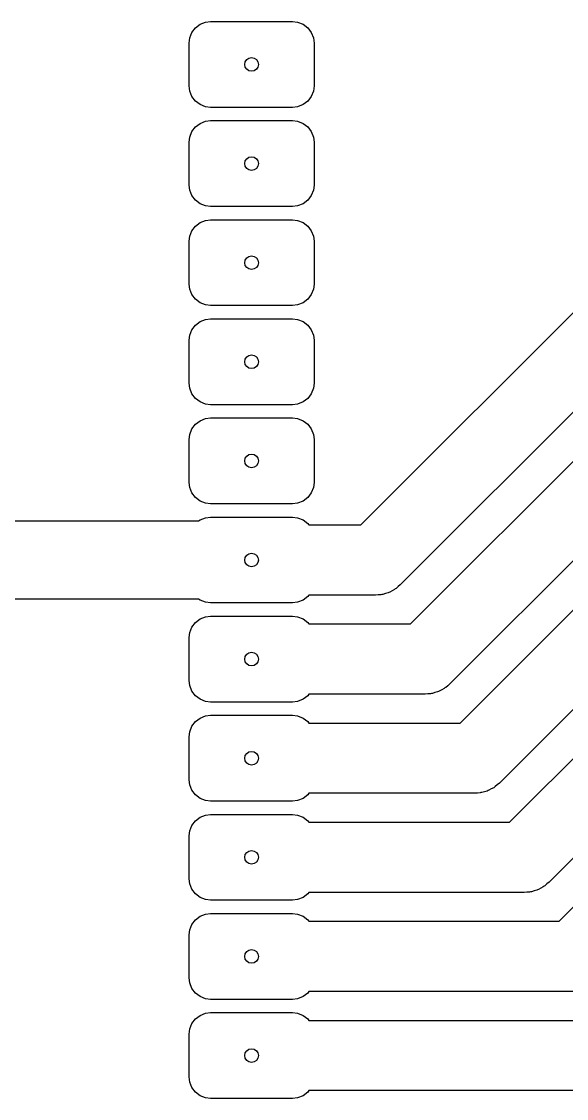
# Model space of a CAD drawing. Extents: x 3.77 to 7.14, y -5.39 to -1.99.
# Drawn here: x 6.018 to 6.568, y -3.268 to -2.182 of the extents above; entities that cross this region are included whole.
import ezdxf

# ---------------------------------------------------------------- set-up
doc = ezdxf.new("R2010")
doc.units = 0
doc.header["$MEASUREMENT"] = 0
doc.layers.add('BLACK', color=7, linetype='CONTINUOUS')

msp = doc.modelspace()

# ---------------------------------------------------------------- linework, layer by layer
at = {"layer": 'BLACK', "linetype": 'CONTINUOUS'}
for p, q in [((6.19805, -2.18447), (6.20353, -2.18231)), ((6.20353, -2.18231), (6.20866, -2.18169)), ((6.20866, -2.18169), (6.29134, -2.18169)), ((6.29134, -2.18169), (6.29647, -2.18231)), ((6.29647, -2.18231), (6.30195, -2.18447)), ((6.18762, -2.19822), (6.18979, -2.19273)), ((6.18979, -2.19273), (6.19335, -2.18804)), ((6.19335, -2.18804), (6.19805, -2.18447)), ((6.30195, -2.18447), (6.30665, -2.18804)), ((6.30665, -2.18804), (6.31021, -2.19273)), ((6.31021, -2.19273), (6.31238, -2.19822)), ((6.18701, -2.20335), (6.18762, -2.19822)), ((6.18701, -2.24665), (6.18701, -2.20335)), ((6.31238, -2.19822), (6.31299, -2.20335)), ((6.31299, -2.20335), (6.31299, -2.24665)), ((6.18762, -2.25178), (6.18701, -2.24665)), ((6.31299, -2.24665), (6.31238, -2.25178)), ((6.18979, -2.25727), (6.18762, -2.25178)), ((6.19335, -2.26196), (6.18979, -2.25727)), ((6.31021, -2.25727), (6.30665, -2.26196)), ((6.31238, -2.25178), (6.31021, -2.25727)), ((6.19805, -2.26553), (6.19335, -2.26196)), ((6.20353, -2.26769), (6.19805, -2.26553)), ((6.20866, -2.26831), (6.20353, -2.26769)), ((6.29134, -2.26831), (6.20866, -2.26831)), ((6.29647, -2.26769), (6.29134, -2.26831)), ((6.30195, -2.26553), (6.29647, -2.26769)), ((6.30665, -2.26196), (6.30195, -2.26553)), ((6.20353, -2.28231), (6.20866, -2.28169)), ((6.20866, -2.28169), (6.29134, -2.28169)), ((6.29134, -2.28169), (6.29647, -2.28231)), ((6.18762, -2.29822), (6.18979, -2.29273)), ((6.18979, -2.29273), (6.19335, -2.28804)), ((6.19335, -2.28804), (6.19805, -2.28447)), ((6.19805, -2.28447), (6.20353, -2.28231)), ((6.29647, -2.28231), (6.30195, -2.28447)), ((6.30195, -2.28447), (6.30665, -2.28804)), ((6.30665, -2.28804), (6.31021, -2.29273)), ((6.31021, -2.29273), (6.31238, -2.29822)), ((6.18701, -2.30335), (6.18762, -2.29822)), ((6.18701, -2.34665), (6.18701, -2.30335)), ((6.31238, -2.29822), (6.31299, -2.30335)), ((6.31299, -2.30335), (6.31299, -2.34665)), ((6.18762, -2.35178), (6.18701, -2.34665)), ((6.31299, -2.34665), (6.31238, -2.35178)), ((6.18979, -2.35727), (6.18762, -2.35178)), ((6.19335, -2.36196), (6.18979, -2.35727)), ((6.31021, -2.35727), (6.30665, -2.36196)), ((6.31238, -2.35178), (6.31021, -2.35727)), ((6.19805, -2.36553), (6.19335, -2.36196)), ((6.20353, -2.36769), (6.19805, -2.36553)), ((6.20866, -2.36831), (6.20353, -2.36769)), ((6.29134, -2.36831), (6.20866, -2.36831)), ((6.29647, -2.36769), (6.29134, -2.36831)), ((6.30195, -2.36553), (6.29647, -2.36769)), ((6.30665, -2.36196), (6.30195, -2.36553)), ((6.18979, -2.39273), (6.19335, -2.38804)), ((6.19335, -2.38804), (6.19805, -2.38447)), ((6.19805, -2.38447), (6.20353, -2.38231)), ((6.20353, -2.38231), (6.20866, -2.38169)), ((6.20866, -2.38169), (6.29134, -2.38169)), ((6.29134, -2.38169), (6.29647, -2.38231)), ((6.29647, -2.38231), (6.30195, -2.38447)), ((6.30195, -2.38447), (6.30665, -2.38804)), ((6.30665, -2.38804), (6.31021, -2.39273)), ((6.18701, -2.40335), (6.18762, -2.39822)), ((6.18762, -2.39822), (6.18979, -2.39273)), ((6.31021, -2.39273), (6.31238, -2.39822)), ((6.31238, -2.39822), (6.31299, -2.40335)), ((6.18701, -2.44665), (6.18701, -2.40335)), ((6.31299, -2.40335), (6.31299, -2.44665)), ((6.36032, -2.68957), (6.64325, -2.40664)), ((6.18762, -2.45178), (6.18701, -2.44665)), ((6.18979, -2.45727), (6.18762, -2.45178)), ((6.31238, -2.45178), (6.31021, -2.45727)), ((6.31299, -2.44665), (6.31238, -2.45178)), ((6.19335, -2.46196), (6.18979, -2.45727)), ((6.19805, -2.46553), (6.19335, -2.46196)), ((6.20353, -2.46769), (6.19805, -2.46553)), ((6.30195, -2.46553), (6.29647, -2.46769)), ((6.30665, -2.46196), (6.30195, -2.46553)), ((6.31021, -2.45727), (6.30665, -2.46196)), ((6.20866, -2.46831), (6.20353, -2.46769)), ((6.29134, -2.46831), (6.20866, -2.46831)), ((6.29647, -2.46769), (6.29134, -2.46831)), ((6.68298, -2.46713), (6.40005, -2.75005)), ((6.18979, -2.49273), (6.19335, -2.48804)), ((6.19335, -2.48804), (6.19805, -2.48447)), ((6.19805, -2.48447), (6.20353, -2.48231)), ((6.20353, -2.48231), (6.20866, -2.48169)), ((6.20866, -2.48169), (6.29134, -2.48169)), ((6.29134, -2.48169), (6.29647, -2.48231)), ((6.29647, -2.48231), (6.30195, -2.48447)), ((6.30195, -2.48447), (6.30665, -2.48804)), ((6.30665, -2.48804), (6.31021, -2.49273)), ((6.18701, -2.50335), (6.18762, -2.49822)), ((6.18762, -2.49822), (6.18979, -2.49273)), ((6.31021, -2.49273), (6.31238, -2.49822)), ((6.31238, -2.49822), (6.31299, -2.50335)), ((6.18701, -2.54665), (6.18701, -2.50335)), ((6.31299, -2.50335), (6.31299, -2.54665)), ((6.18762, -2.55178), (6.18701, -2.54665)), ((6.18979, -2.55727), (6.18762, -2.55178)), ((6.31238, -2.55178), (6.31021, -2.55727)), ((6.31299, -2.54665), (6.31238, -2.55178)), ((6.19335, -2.56196), (6.18979, -2.55727)), ((6.19805, -2.56553), (6.19335, -2.56196)), ((6.30665, -2.56196), (6.30195, -2.56553)), ((6.31021, -2.55727), (6.30665, -2.56196)), ((6.20353, -2.56769), (6.19805, -2.56553)), ((6.20866, -2.56831), (6.20353, -2.56769)), ((6.29134, -2.56831), (6.20866, -2.56831)), ((6.29647, -2.56769), (6.29134, -2.56831)), ((6.30195, -2.56553), (6.29647, -2.56769)), ((6.19335, -2.58804), (6.19805, -2.58447)), ((6.19805, -2.58447), (6.20353, -2.58231)), ((6.20353, -2.58231), (6.20866, -2.58169)), ((6.20866, -2.58169), (6.29134, -2.58169)), ((6.29134, -2.58169), (6.29647, -2.58231)), ((6.29647, -2.58231), (6.30195, -2.58447)), ((6.30195, -2.58447), (6.30665, -2.58804)), ((6.18762, -2.59822), (6.18979, -2.59273)), ((6.18979, -2.59273), (6.19335, -2.58804)), ((6.30665, -2.58804), (6.31021, -2.59273)), ((6.31021, -2.59273), (6.31238, -2.59822)), ((6.18701, -2.60335), (6.18762, -2.59822)), ((6.18701, -2.64665), (6.18701, -2.60335)), ((6.31238, -2.59822), (6.31299, -2.60335)), ((6.31299, -2.60335), (6.31299, -2.64665)), ((6.41032, -2.78957), (6.59325, -2.60664)), ((6.18762, -2.65178), (6.18701, -2.64665)), ((6.31299, -2.64665), (6.31238, -2.65178)), ((6.18979, -2.65727), (6.18762, -2.65178)), ((6.19335, -2.66196), (6.18979, -2.65727)), ((6.19805, -2.66553), (6.19335, -2.66196)), ((6.30665, -2.66196), (6.30195, -2.66553)), ((6.31021, -2.65727), (6.30665, -2.66196)), ((6.31238, -2.65178), (6.31021, -2.65727)), ((6.20353, -2.66769), (6.19805, -2.66553)), ((6.20866, -2.66831), (6.20353, -2.66769)), ((6.29134, -2.66831), (6.20866, -2.66831)), ((6.29647, -2.66769), (6.29134, -2.66831)), ((6.30195, -2.66553), (6.29647, -2.66769)), ((6.63298, -2.66713), (6.45005, -2.85005)), ((6.19805, -2.68447), (6.20353, -2.68231)), ((6.20353, -2.68231), (6.20866, -2.68169)), ((6.20866, -2.68169), (6.29134, -2.68169)), ((6.29134, -2.68169), (6.29647, -2.68231)), ((6.29647, -2.68231), (6.30195, -2.68447)), ((5.59131, -2.68563), (6.19652, -2.68563)), ((6.19652, -2.68563), (6.19805, -2.68447)), ((6.30195, -2.68447), (6.30665, -2.68804)), ((6.30665, -2.68804), (6.30781, -2.68957)), ((6.30781, -2.68957), (6.36032, -2.68957)), ((6.46032, -2.88957), (6.64325, -2.70664)), ((6.38054, -2.76), (6.37777, -2.76014)), ((6.38144, -2.75976), (6.38054, -2.76)), ((6.38237, -2.75966), (6.38144, -2.75976)), ((6.38501, -2.7588), (6.38237, -2.75966)), ((6.3877, -2.75808), (6.38501, -2.7588)), ((6.38853, -2.75766), (6.3877, -2.75808)), ((6.38941, -2.75737), (6.38853, -2.75766)), ((6.39182, -2.75598), (6.38941, -2.75737)), ((6.3943, -2.75472), (6.39182, -2.75598)), ((6.39502, -2.75413), (6.3943, -2.75472)), ((6.39583, -2.75367), (6.39502, -2.75413)), ((6.39789, -2.75181), (6.39583, -2.75367)), ((6.40005, -2.75005), (6.39789, -2.75181)), ((6.19652, -2.76437), (5.575, -2.76437)), ((6.19805, -2.76553), (6.19652, -2.76437)), ((6.20353, -2.76769), (6.19805, -2.76553)), ((6.20866, -2.76831), (6.20353, -2.76769)), ((6.29134, -2.76831), (6.20866, -2.76831)), ((6.29647, -2.76769), (6.29134, -2.76831)), ((6.30195, -2.76553), (6.29647, -2.76769)), ((6.30665, -2.76196), (6.30195, -2.76553)), ((6.30781, -2.76043), (6.30665, -2.76196)), ((6.375, -2.76043), (6.30781, -2.76043)), ((6.37777, -2.76014), (6.375, -2.76043)), ((6.68298, -2.76713), (6.50005, -2.95005)), ((6.20353, -2.78231), (6.20866, -2.78169)), ((6.20866, -2.78169), (6.29134, -2.78169)), ((6.29134, -2.78169), (6.29647, -2.78231)), ((6.18979, -2.79273), (6.19335, -2.78804)), ((6.19335, -2.78804), (6.19805, -2.78447)), ((6.19805, -2.78447), (6.20353, -2.78231)), ((6.29647, -2.78231), (6.30195, -2.78447)), ((6.30195, -2.78447), (6.30665, -2.78804)), ((6.30665, -2.78804), (6.30781, -2.78957)), ((6.30781, -2.78957), (6.41032, -2.78957)), ((6.18701, -2.80335), (6.18762, -2.79822)), ((6.18701, -2.84665), (6.18701, -2.80335)), ((6.18762, -2.79822), (6.18979, -2.79273)), ((6.51032, -2.98957), (6.69325, -2.80664)), ((6.18762, -2.85178), (6.18701, -2.84665)), ((6.18979, -2.85727), (6.18762, -2.85178)), ((6.19335, -2.86196), (6.18979, -2.85727)), ((6.43853, -2.85766), (6.4377, -2.85808)), ((6.43941, -2.85737), (6.43853, -2.85766)), ((6.44182, -2.85598), (6.43941, -2.85737)), ((6.4443, -2.85472), (6.44182, -2.85598)), ((6.44502, -2.85413), (6.4443, -2.85472)), ((6.44583, -2.85367), (6.44502, -2.85413)), ((6.44789, -2.85181), (6.44583, -2.85367)), ((6.45005, -2.85005), (6.44789, -2.85181)), ((6.19805, -2.86553), (6.19335, -2.86196)), ((6.20353, -2.86769), (6.19805, -2.86553)), ((6.20866, -2.86831), (6.20353, -2.86769)), ((6.29134, -2.86831), (6.20866, -2.86831)), ((6.29647, -2.86769), (6.29134, -2.86831)), ((6.30195, -2.86553), (6.29647, -2.86769)), ((6.30665, -2.86196), (6.30195, -2.86553)), ((6.30781, -2.86043), (6.30665, -2.86196)), ((6.425, -2.86043), (6.30781, -2.86043)), ((6.42777, -2.86014), (6.425, -2.86043)), ((6.43054, -2.86), (6.42777, -2.86014)), ((6.43144, -2.85976), (6.43054, -2.86)), ((6.43237, -2.85966), (6.43144, -2.85976)), ((6.43501, -2.8588), (6.43237, -2.85966)), ((6.4377, -2.85808), (6.43501, -2.8588)), ((6.73298, -2.86713), (6.55005, -3.05005)), ((6.18979, -2.89273), (6.19335, -2.88804)), ((6.19335, -2.88804), (6.19805, -2.88447)), ((6.19805, -2.88447), (6.20353, -2.88231)), ((6.20353, -2.88231), (6.20866, -2.88169)), ((6.20866, -2.88169), (6.29134, -2.88169)), ((6.29134, -2.88169), (6.29647, -2.88231)), ((6.29647, -2.88231), (6.30195, -2.88447)), ((6.30195, -2.88447), (6.30665, -2.88804)), ((6.30665, -2.88804), (6.30781, -2.88957)), ((6.30781, -2.88957), (6.46032, -2.88957)), ((6.18701, -2.90335), (6.18762, -2.89822)), ((6.18762, -2.89822), (6.18979, -2.89273)), ((6.18701, -2.94665), (6.18701, -2.90335)), ((6.56032, -3.08957), (6.74325, -2.90664)), ((6.18762, -2.95178), (6.18701, -2.94665)), ((6.18979, -2.95727), (6.18762, -2.95178)), ((6.4943, -2.95472), (6.49182, -2.95598)), ((6.49502, -2.95413), (6.4943, -2.95472)), ((6.49583, -2.95367), (6.49502, -2.95413)), ((6.49789, -2.95181), (6.49583, -2.95367)), ((6.50005, -2.95005), (6.49789, -2.95181)), ((6.19335, -2.96196), (6.18979, -2.95727)), ((6.19805, -2.96553), (6.19335, -2.96196)), ((6.20353, -2.96769), (6.19805, -2.96553)), ((6.30195, -2.96553), (6.29647, -2.96769)), ((6.30665, -2.96196), (6.30195, -2.96553)), ((6.30781, -2.96043), (6.30665, -2.96196)), ((6.475, -2.96043), (6.30781, -2.96043)), ((6.47777, -2.96014), (6.475, -2.96043)), ((6.48054, -2.96), (6.47777, -2.96014)), ((6.48144, -2.95976), (6.48054, -2.96)), ((6.48237, -2.95966), (6.48144, -2.95976)), ((6.48501, -2.9588), (6.48237, -2.95966)), ((6.4877, -2.95808), (6.48501, -2.9588)), ((6.48853, -2.95766), (6.4877, -2.95808)), ((6.48941, -2.95737), (6.48853, -2.95766)), ((6.49182, -2.95598), (6.48941, -2.95737)), ((6.20866, -2.96831), (6.20353, -2.96769)), ((6.29134, -2.96831), (6.20866, -2.96831)), ((6.29647, -2.96769), (6.29134, -2.96831)), ((6.18979, -2.99273), (6.19335, -2.98804)), ((6.19335, -2.98804), (6.19805, -2.98447)), ((6.19805, -2.98447), (6.20353, -2.98231)), ((6.20353, -2.98231), (6.20866, -2.98169)), ((6.20866, -2.98169), (6.29134, -2.98169)), ((6.29134, -2.98169), (6.29647, -2.98231)), ((6.29647, -2.98231), (6.30195, -2.98447)), ((6.30195, -2.98447), (6.30665, -2.98804)), ((6.30665, -2.98804), (6.30781, -2.98957)), ((6.18701, -3.00335), (6.18762, -2.99822)), ((6.18762, -2.99822), (6.18979, -2.99273)), ((6.30781, -2.98957), (6.51032, -2.98957)), ((6.18701, -3.04665), (6.18701, -3.00335)), ((6.18762, -3.05178), (6.18701, -3.04665)), ((6.18979, -3.05727), (6.18762, -3.05178)), ((6.54789, -3.05181), (6.54583, -3.05367)), ((6.55005, -3.05005), (6.54789, -3.05181)), ((6.19335, -3.06196), (6.18979, -3.05727)), ((6.19805, -3.06553), (6.19335, -3.06196)), ((6.30665, -3.06196), (6.30195, -3.06553)), ((6.30781, -3.06043), (6.30665, -3.06196)), ((6.525, -3.06043), (6.30781, -3.06043)), ((6.52777, -3.06014), (6.525, -3.06043)), ((6.53054, -3.06), (6.52777, -3.06014)), ((6.53144, -3.05976), (6.53054, -3.06)), ((6.53237, -3.05966), (6.53144, -3.05976)), ((6.53501, -3.0588), (6.53237, -3.05966)), ((6.5377, -3.05808), (6.53501, -3.0588)), ((6.53853, -3.05766), (6.5377, -3.05808)), ((6.53941, -3.05737), (6.53853, -3.05766)), ((6.54182, -3.05598), (6.53941, -3.05737)), ((6.5443, -3.05472), (6.54182, -3.05598)), ((6.54502, -3.05413), (6.5443, -3.05472)), ((6.54583, -3.05367), (6.54502, -3.05413)), ((6.20353, -3.06769), (6.19805, -3.06553)), ((6.20866, -3.06831), (6.20353, -3.06769)), ((6.29134, -3.06831), (6.20866, -3.06831)), ((6.29647, -3.06769), (6.29134, -3.06831)), ((6.30195, -3.06553), (6.29647, -3.06769)), ((6.19335, -3.08804), (6.19805, -3.08447)), ((6.19805, -3.08447), (6.20353, -3.08231)), ((6.20353, -3.08231), (6.20866, -3.08169)), ((6.20866, -3.08169), (6.29134, -3.08169)), ((6.29134, -3.08169), (6.29647, -3.08231)), ((6.29647, -3.08231), (6.30195, -3.08447)), ((6.30195, -3.08447), (6.30665, -3.08804)), ((6.18762, -3.09822), (6.18979, -3.09273)), ((6.18979, -3.09273), (6.19335, -3.08804)), ((6.30665, -3.08804), (6.30781, -3.08957)), ((6.30781, -3.08957), (6.56032, -3.08957)), ((6.18701, -3.10335), (6.18762, -3.09822)), ((6.18701, -3.14665), (6.18701, -3.10335)), ((6.18762, -3.15178), (6.18701, -3.14665)), ((6.18979, -3.15727), (6.18762, -3.15178)), ((6.19335, -3.16196), (6.18979, -3.15727)), ((6.19805, -3.16553), (6.19335, -3.16196)), ((6.30665, -3.16196), (6.30195, -3.16553)), ((6.30781, -3.16043), (6.30665, -3.16196)), ((6.575, -3.16043), (6.30781, -3.16043)), ((6.20353, -3.16769), (6.19805, -3.16553)), ((6.20866, -3.16831), (6.20353, -3.16769)), ((6.29134, -3.16831), (6.20866, -3.16831)), ((6.29647, -3.16769), (6.29134, -3.16831)), ((6.30195, -3.16553), (6.29647, -3.16769)), ((6.19805, -3.18447), (6.20353, -3.18231)), ((6.20353, -3.18231), (6.20866, -3.18169)), ((6.20866, -3.18169), (6.29134, -3.18169)), ((6.29134, -3.18169), (6.29647, -3.18231)), ((6.29647, -3.18231), (6.30195, -3.18447)), ((6.18762, -3.19822), (6.18979, -3.19273)), ((6.18979, -3.19273), (6.19335, -3.18804)), ((6.19335, -3.18804), (6.19805, -3.18447)), ((6.30195, -3.18447), (6.30665, -3.18804)), ((6.30665, -3.18804), (6.30781, -3.18957)), ((6.30781, -3.18957), (6.61032, -3.18957)), ((6.18701, -3.20335), (6.18762, -3.19822)), ((6.18701, -3.24665), (6.18701, -3.20335)), ((6.18762, -3.25178), (6.18701, -3.24665)), ((6.18979, -3.25727), (6.18762, -3.25178)), ((6.19335, -3.26196), (6.18979, -3.25727)), ((6.19805, -3.26553), (6.19335, -3.26196)), ((6.20353, -3.26769), (6.19805, -3.26553)), ((6.20866, -3.26831), (6.20353, -3.26769)), ((6.29134, -3.26831), (6.20866, -3.26831)), ((6.29647, -3.26769), (6.29134, -3.26831)), ((6.30195, -3.26553), (6.29647, -3.26769)), ((6.30665, -3.26196), (6.30195, -3.26553)), ((6.30781, -3.26043), (6.30665, -3.26196)), ((6.625, -3.26043), (6.30781, -3.26043))]:
    msp.add_line(p, q, dxfattribs=at)
at = {"layer": 'BLACK'}
for centre in [(6.25, -2.225), (6.25, -2.325), (6.25, -2.425), (6.25, -2.525), (6.25, -2.625), (6.25, -2.725), (6.25, -2.825), (6.25, -2.925), (6.25, -3.025), (6.25, -3.125), (6.25, -3.225)]:
    msp.add_circle(centre, 0.00689, dxfattribs=at)

doc.saveas('drawing.dxf')
